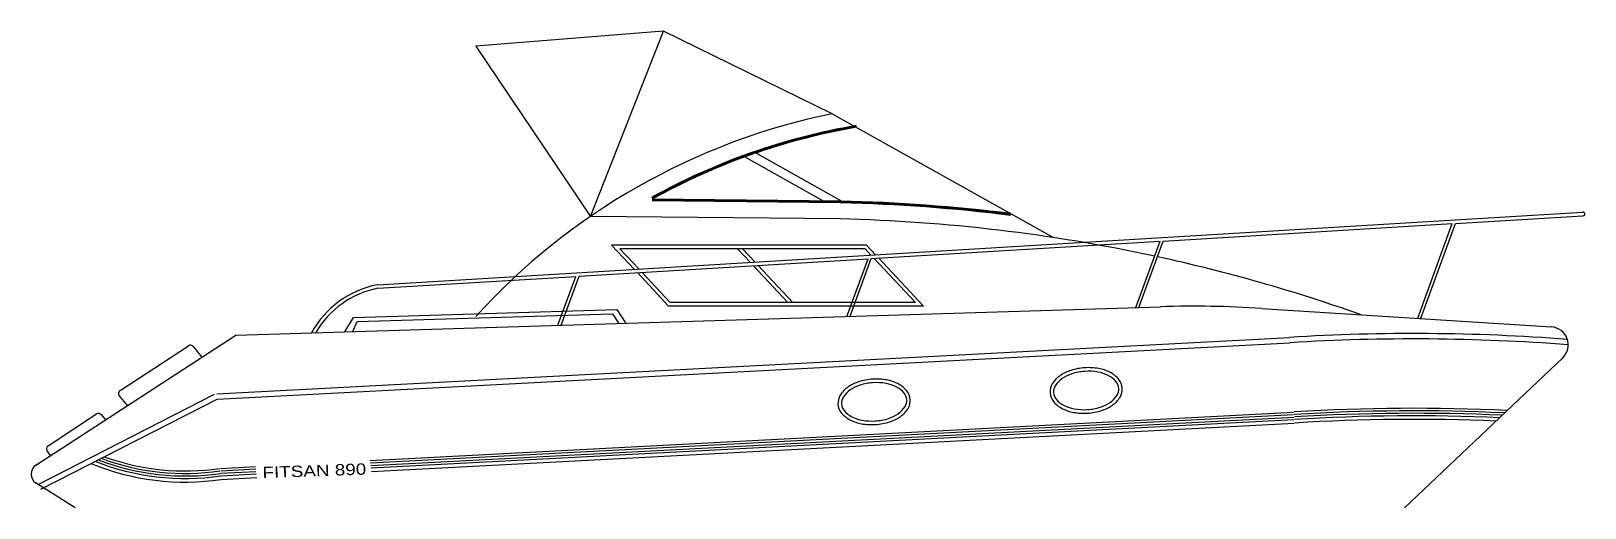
# Model space of a CAD drawing. Extents: x -7.68 to 1.01, y 0 to 2.67.
import ezdxf
from ezdxf.enums import TextEntityAlignment as Align

# ---------------------------------------------------------------- set-up
doc = ezdxf.new("R2010")
doc.units = 0
doc.linetypes.add('CONTINUA', pattern=[0])
doc.layers.get('0').update_dxf_attribs({"linetype": 'CONTINUA'})

msp = doc.modelspace()

# ---------------------------------------------------------------- linework, layer by layer
at = {"color": 0}
for p, q in [((-4.1452, 2.6661), (-5.1942, 2.5821)), ((-4.5532, 1.6297), (-4.1452, 2.6661)), ((-3.2012, 2.2043), (-4.1452, 2.6661)), ((-5.1942, 2.5821), (-4.5532, 1.6297)), ((-3.2012, 2.2043), (-1.9634, 1.5115)), ((-3.6904, 1.9624), (-3.2516, 1.7168)), ((-3.6277, 1.9846), (-3.1472, 1.7157)), ((-5.7439, 1.2479), (0.9956, 1.6536)), ((-3.154, 1.7108), (-4.2077, 1.7213)), ((-3.1541, 1.7058), (-4.2077, 1.7163)), ((-3.154, 1.7158), (-4.2076, 1.7263)), ((-3.155, 1.6158), (-4.5532, 1.6297)), ((-1.3495, 1.4924), (0.2669, 1.5897)), ((0.0731, 1.0612), (0.2669, 1.5897)), ((0.0881, 1.0557), (0.2844, 1.5907)), ((0.2844, 1.5907), (0.9968, 1.6336)), ((-2.9833, 1.3941), (-1.3669, 1.4914)), ((-1.5029, 1.1207), (-1.3669, 1.4914)), ((-1.4856, 1.1212), (-1.3495, 1.4924)), ((-4.6171, 1.2957), (-3.0007, 1.393)), ((-3.0089, 1.4689), (-4.4349, 1.4689)), ((-4.4349, 1.4689), (-4.3087, 1.3343)), ((-3.0176, 1.4489), (-4.3888, 1.4489)), ((-4.3888, 1.4489), (-4.2827, 1.3359)), ((-3.7306, 1.4489), (-3.6597, 1.3734)), ((-3.7032, 1.4489), (-3.6338, 1.375)), ((-3.1189, 1.0709), (-3.0007, 1.393)), ((-3.1016, 1.0714), (-2.9833, 1.3941)), ((-3.0176, 1.4489), (-2.9848, 1.414)), ((-3.0089, 1.4689), (-2.9589, 1.4156)), ((-2.967, 1.395), (-2.7362, 1.1489)), ((-2.9411, 1.3966), (-2.69, 1.1289)), ((-4.2909, 1.3154), (-4.116, 1.1289)), ((-4.2649, 1.3169), (-4.1073, 1.1489)), ((-3.6419, 1.3544), (-3.4492, 1.1489)), ((-3.616, 1.356), (-3.4217, 1.1489)), ((-5.7427, 1.228), (-4.6345, 1.2947)), ((-4.7349, 1.0212), (-4.6345, 1.2947)), ((-4.7176, 1.0217), (-4.6171, 1.2957)), ((-2.7362, 1.1489), (-4.1073, 1.1489)), ((-6.5368, 0.9657), (-1.3661, 1.1249)), ((-5.9268, 0.9836), (-5.879, 1.0655)), ((-5.879, 1.0655), (-4.4055, 1.1099)), ((-5.8585, 1.0416), (-4.4294, 1.086)), ((-4.4294, 1.086), (-4.3953, 1.0314)), ((-4.4055, 1.1099), (-4.3577, 1.0348)), ((-2.69, 1.1289), (-4.116, 1.1289)), ((-0.799, 1.1155), (0.8216, 1.012)), ((-7.6543, 0.2398), (-6.5368, 0.9657)), ((-5.8824, 0.987), (-5.8585, 1.0416)), ((-7.1837, 0.6564), (-6.8018, 0.9065)), ((-6.7754, 0.9025), (-6.726, 0.8428)), ((-6.6433, 0.6388), (-0.6433, 0.9537)), ((-6.6417, 0.6088), (-0.6417, 0.9237)), ((0, 0), (0.8841, 0.8397)), ((-7.6414, 0.1317), (-6.6554, 0.6355)), ((-7.6277, 0.105), (-6.6417, 0.6088)), ((-7.1418, 0.5727), (-7.1879, 0.6266)), ((-7.5862, 0.3469), (-7.3158, 0.5258)), ((-5.7846, 0.2652), (-0.6214, 0.5362)), ((-5.783, 0.2513), (-0.6207, 0.5222)), ((-7.2889, 0.5214), (-7.2661, 0.492)), ((-5.7815, 0.2374), (-0.6199, 0.5083)), ((-5.7799, 0.2234), (-0.6192, 0.4943)), ((-5.7777, 0.2035), (-0.6181, 0.4743)), ((-7.5734, 0.2924), (-7.5916, 0.3188)), ((-6.6214, 0.2213), (-6.4272, 0.2315)), ((-6.6207, 0.2073), (-6.4255, 0.2176)), ((-6.6199, 0.1934), (-6.4237, 0.2037)), ((-6.6192, 0.1794), (-6.422, 0.1897)), ((-7.4349, 0), (-7.6537, 0.1389)), ((-6.6181, 0.1594), (-6.4195, 0.1698))]:
    msp.add_line(p, q, dxfattribs=at)
for points in [[(-1.9831, 0.6435, 0.155019), (-1.9643, 0.5956, 0.106762), (-1.9138, 0.5549, 0.073128), (-1.8511, 0.5342, 0.059617), (-1.7726, 0.5299, 0.059617), (-1.6954, 0.5443, 0.073128), (-1.6359, 0.573, 0.106762), (-1.5911, 0.6199, 0.155019), (-1.5787, 0.6699, 0.155019), (-1.5975, 0.7178, 0.106762), (-1.648, 0.7585, 0.073128), (-1.7108, 0.7792, 0.059617), (-1.7892, 0.7835, 0.059617), (-1.8664, 0.7691, 0.073128), (-1.9259, 0.7404, 0.106762), (-1.9707, 0.6935, 0.155019)], [(-3.1689, 0.5798, 0.155019), (-3.1502, 0.5319, 0.106762), (-3.0996, 0.4912, 0.073128), (-3.0369, 0.4705, 0.059617), (-2.9585, 0.4662, 0.059617), (-2.8813, 0.4806, 0.073128), (-2.8218, 0.5093, 0.106762), (-2.7769, 0.5562, 0.155019), (-2.7646, 0.6062, 0.155019), (-2.7833, 0.6541, 0.106762), (-2.8339, 0.6948, 0.073128), (-2.8966, 0.7155, 0.059617), (-2.975, 0.7198, 0.059617), (-3.0522, 0.7054, 0.073128), (-3.1117, 0.6767, 0.106762), (-3.1566, 0.6298, 0.155019)], [(-3.149, 0.5811, 0.155019), (-3.1346, 0.5445, 0.106762), (-3.0907, 0.5091, 0.073128), (-3.0334, 0.4902, 0.059617), (-2.9598, 0.4862, 0.059617), (-2.8872, 0.4997, 0.073128), (-2.833, 0.5259, 0.106762), (-2.794, 0.5667, 0.155019), (-2.7845, 0.6049, 0.155019), (-2.7989, 0.6415, 0.106762), (-2.8428, 0.6769, 0.073128), (-2.9, 0.6958, 0.059617), (-2.9737, 0.6998, 0.059617), (-3.0462, 0.6863, 0.073128), (-3.1005, 0.6601, 0.106762), (-3.1395, 0.6193, 0.155019)], [(-1.9631, 0.6448, 0.155019), (-1.9488, 0.6082, 0.106762), (-1.9048, 0.5728, 0.073128), (-1.8476, 0.5539, 0.059617), (-1.7739, 0.5499, 0.059617), (-1.7014, 0.5634, 0.073128), (-1.6471, 0.5896, 0.106762), (-1.6081, 0.6304, 0.155019), (-1.5987, 0.6686, 0.155019), (-1.613, 0.7052, 0.106762), (-1.657, 0.7406, 0.073128), (-1.7142, 0.7595, 0.059617), (-1.7879, 0.7635, 0.059617), (-1.8604, 0.75, 0.073128), (-1.9147, 0.7238, 0.106762), (-1.9537, 0.683, 0.155019)]]:
    msp.add_lwpolyline(points, format="xyb", close=True, dxfattribs=at)
for centre, radius, start, end in [((-2.4608, -1.4161), 3.6952, 101.55727, 137.70513), ((-2.4608, -1.4161), 3.6052, 99.67435, 119.06923), ((-2.4608, -1.4161), 3.6002, 99.67435, 119.06923), ((-2.4608, -1.4161), 3.5952, 99.67435, 119.06923), ((-3.3766, -7.7714), 9.4798, 82.89643, 88.64769), ((-3.3766, -7.7714), 9.4848, 82.89643, 88.64769), ((-3.3766, -7.7714), 9.4898, 82.89643, 88.64769), ((0.9982, 1.6437), 0.0102, 262.13116, 104.75751), ((-3.3766, -7.7714), 9.3898, 77.83351, 88.64769), ((-3.3766, -7.7714), 9.3898, 70.50233, 77.73494), ((-5.6432, 0.7233), 0.5344, 101.14321, 151.44192), ((-5.6432, 0.7233), 0.5144, 101.14321, 149.97475), ((-1.1814, -4.8723), 6, 86.34535, 91.76356), ((0.051, -10.4009), 11.3758, 85.6662, 93.50027), ((0.8152, 0.9122), 0.1, 313.52472, 86.34535), ((-6.7908, 0.8897), 0.02, 39.62414, 123.21625), ((0.051, -10.4009), 11.3458, 85.63121, 93.50027), ((-7.1727, 0.6397), 0.02, 123.21625, 220.58114), ((-7.3047, 0.5091), 0.02, 37.85522, 123.48414), ((0.051, -10.4009), 10.9578, 87.26837, 93.50027), ((0.051, -10.4009), 10.9438, 87.33856, 93.50027), ((0.051, -10.4009), 10.9298, 87.40902, 93.50027), ((0.051, -10.4009), 10.9158, 87.47973, 93.50027), ((0.051, -10.4009), 10.8958, 87.58122, 93.50027), ((-7.5752, 0.3302), 0.02, 123.48414, 214.67607), ((-6.8207, 1.5255), 1.347, 248.86102, 278.43474), ((-6.8207, 1.5255), 1.333, 249.40124, 278.43474), ((-6.8207, 1.5255), 1.319, 249.95776, 278.43474), ((-7.6216, 0.1895), 0.06, 123.00595, 237.60207), ((-6.8207, 1.5255), 1.381, 247.61209, 278.43474), ((-6.8207, 1.5255), 1.361, 248.3363, 278.43474)]:
    msp.add_arc(centre, radius, start, end, dxfattribs=at)

# ---------------------------------------------------------------- texts
msp.add_text('FITSAN 890', height=0.06334, rotation=2.02877, dxfattribs=at).set_placement((-6.3863, 0.1661), (-5.8061, 0.1866), align=Align.ALIGNED)

doc.saveas('drawing.dxf')
